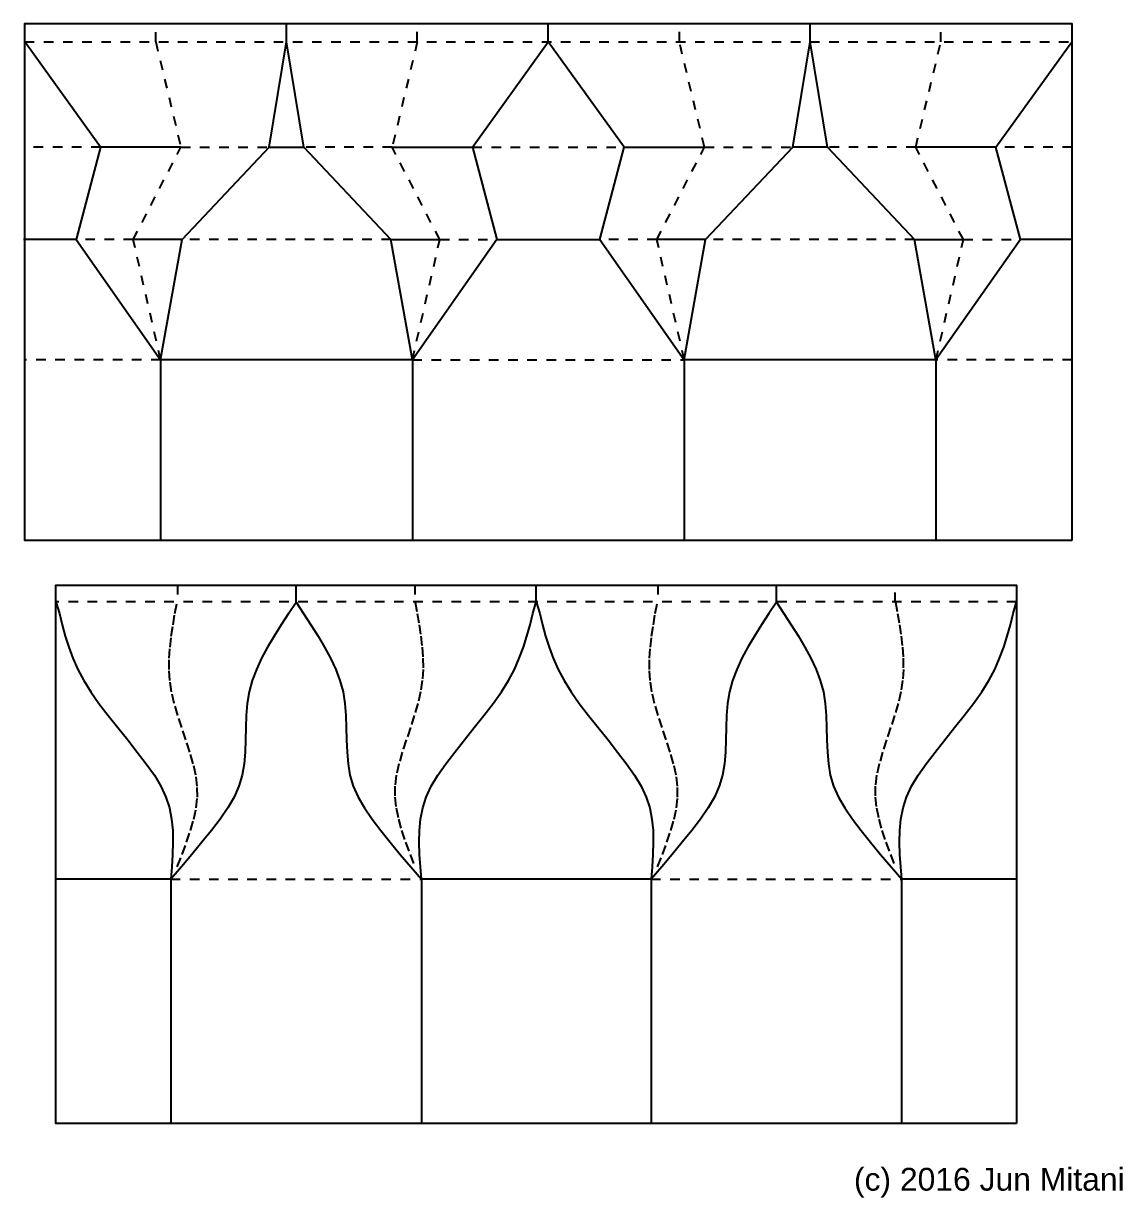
# Model space of a CAD drawing. Extents: x 11 to 192, y -288 to -9.
# Drawn here: x 30.1 to 192.1, y -287.6 to -114.6 of the extents above; entities that cross this region are included whole.
import ezdxf

# ---------------------------------------------------------------- set-up
doc = ezdxf.new("R2010")
doc.units = 0
for name, pattern in [('AI-LINETYPE-28', [2.822222, 1.411111, -1.411111]), ('AI-LINETYPE-29', [2.822222, 1.411111, -1.411111]), ('AI-LINETYPE-30', [2.822222, 1.411111, -1.411111]), ('AI-LINETYPE-31', [2.822222, 1.411111, -1.411111]), ('AI-LINETYPE-32', [2.822222, 1.411111, -1.411111]), ('AI-LINETYPE-33', [2.822222, 1.411111, -1.411111]), ('AI-LINETYPE-34', [2.822222, 1.411111, -1.411111]), ('AI-LINETYPE-35', [2.822222, 1.411111, -1.411111]), ('AI-LINETYPE-36', [2.822222, 1.411111, -1.411111]), ('AI-LINETYPE-37', [2.822222, 1.411111, -1.411111]), ('AI-LINETYPE-38', [2.822222, 1.411111, -1.411111]), ('AI-LINETYPE-39', [2.822222, 1.411111, -1.411111]), ('AI-LINETYPE-40', [2.822222, 1.411111, -1.411111]), ('AI-LINETYPE-41', [2.822222, 1.411111, -1.411111]), ('AI-LINETYPE-42', [2.822222, 1.411111, -1.411111]), ('AI-LINETYPE-43', [2.822222, 1.411111, -1.411111]), ('AI-LINETYPE-44', [2.822222, 1.411111, -1.411111]), ('AI-LINETYPE-45', [2.822222, 1.411111, -1.411111]), ('AI-LINETYPE-46', [2.822222, 1.411111, -1.411111]), ('AI-LINETYPE-47', [2.822222, 1.411111, -1.411111]), ('AI-LINETYPE-48', [2.822222, 1.411111, -1.411111]), ('AI-LINETYPE-49', [2.822222, 1.411111, -1.411111]), ('AI-LINETYPE-50', [2.822222, 1.411111, -1.411111]), ('AI-LINETYPE-51', [2.822222, 1.411111, -1.411111]), ('AI-LINETYPE-52', [2.822222, 1.411111, -1.411111]), ('AI-LINETYPE-53', [2.822222, 1.411111, -1.411111]), ('AI-LINETYPE-54', [2.822222, 1.411111, -1.411111]), ('AI-LINETYPE-55', [2.822222, 1.411111, -1.411111]), ('AI-LINETYPE-56', [2.822222, 1.411111, -1.411111]), ('AI-LINETYPE-57', [2.822222, 1.411111, -1.411111]), ('AI-LINETYPE-58', [2.822222, 1.411111, -1.411111]), ('AI-LINETYPE-59', [2.822222, 1.411111, -1.411111]), ('AI-LINETYPE-60', [2.822222, 1.411111, -1.411111]), ('AI-LINETYPE-61', [2.822222, 1.411111, -1.411111]), ('AI-LINETYPE-62', [2.822222, 1.411111, -1.411111]), ('AI-LINETYPE-63', [2.822222, 1.411111, -1.411111]), ('AI-LINETYPE-64', [2.822222, 1.411111, -1.411111]), ('AI-LINETYPE-65', [2.822222, 1.411111, -1.411111]), ('AI-LINETYPE-66', [2.822222, 1.411111, -1.411111]), ('AI-LINETYPE-67', [2.822222, 1.411111, -1.411111]), ('AI-LINETYPE-68', [2.822222, 1.411111, -1.411111]), ('AI-LINETYPE-69', [2.822222, 1.411111, -1.411111]), ('AI-LINETYPE-70', [2.822222, 1.411111, -1.411111]), ('AI-LINETYPE-71', [2.822222, 1.411111, -1.411111]), ('AI-LINETYPE-72', [2.822222, 1.411111, -1.411111]), ('AI-LINETYPE-73', [2.822222, 1.411111, -1.411111]), ('AI-LINETYPE-74', [2.822222, 1.411111, -1.411111])]:
    doc.linetypes.add(name, pattern=pattern)
for name, color, linetype in [('CUTLINE', 7, 'CONTINUOUS'), ('MOUNTAINLINE', 7, 'CONTINUOUS'), ('TEXT', 7, 'CONTINUOUS'), ('VALLEYLINE', 7, 'CONTINUOUS')]:
    doc.layers.add(name, color=color, linetype=linetype)

# ---------------------------------------------------------------- blocks, each defined once
blk = doc.blocks.new('BLOCK_23')
at = {"layer": 'MOUNTAINLINE', "color": 29}
blk.add_lwpolyline([(184.63, -146.48), (177.03, -146.48)], dxfattribs=at)
blk = doc.blocks.new('BLOCK_24')
at = {"layer": 'MOUNTAINLINE', "color": 29}
for points in [[(165.31, -117.26), (165.31, -117.26)], [(173.43, -132.88), (184.63, -117.33)]]:
    blk.add_lwpolyline(points, dxfattribs=at)
blk = doc.blocks.new('BLOCK_25')
at = {"layer": 'MOUNTAINLINE', "color": 29}
for points in [[(177.03, -146.48), (164.6, -164.18)], [(168.63, -146.48), (168.63, -146.48)], [(177.03, -146.48), (177.03, -146.48)]]:
    blk.add_lwpolyline(points, dxfattribs=at)
blk = doc.blocks.new('BLOCK_26')
at = {"layer": 'MOUNTAINLINE', "color": 29}
for points in [[(161.62, -132.87), (161.62, -132.87)], [(177.03, -146.48), (173.43, -132.88)], [(168.63, -146.47), (168.63, -146.47)]]:
    blk.add_lwpolyline(points, dxfattribs=at)
blk = doc.blocks.new('BLOCK_27')
at = {"layer": 'MOUNTAINLINE', "color": 29}
for points in [[(161.44, -146.48), (161.44, -146.48)], [(164.6, -164.18), (164.6, -164.18)]]:
    blk.add_lwpolyline(points, dxfattribs=at)
blk = doc.blocks.new('BLOCK_28')
at = {"layer": 'MOUNTAINLINE', "color": 29}
for points in [[(148.61, -132.96), (148.61, -132.96)], [(161.44, -146.48), (161.44, -146.48)], [(168.63, -146.48), (168.63, -146.48)]]:
    blk.add_lwpolyline(points, dxfattribs=at)
blk = doc.blocks.new('BLOCK_29')
at = {"layer": 'MOUNTAINLINE', "color": 29}
for points in [[(148.61, -132.88), (146.05, -117.33)], [(165.31, -117.33), (165.31, -117.33)], [(148.61, -132.89), (148.61, -132.89)], [(161.62, -132.88), (161.62, -132.88)], [(161.62, -132.89), (161.62, -132.89)]]:
    blk.add_lwpolyline(points, dxfattribs=at)
blk = doc.blocks.new('BLOCK_30')
at = {"layer": 'MOUNTAINLINE', "color": 29}
for points in [[(88.16, -117.26), (88.16, -117.26)], [(96.28, -132.88), (107.47, -117.33)]]:
    blk.add_lwpolyline(points, dxfattribs=at)
blk = doc.blocks.new('BLOCK_31')
at = {"layer": 'MOUNTAINLINE', "color": 29}
blk.add_lwpolyline([(99.88, -146.48), (87.44, -164.18)], dxfattribs=at)
blk = doc.blocks.new('BLOCK_32')
at = {"layer": 'MOUNTAINLINE', "color": 29}
for points in [[(84.47, -132.87), (84.47, -132.87)], [(96.28, -132.88), (99.88, -146.48), (115.07, -146.48)], [(91.48, -146.47), (91.48, -146.47)]]:
    blk.add_lwpolyline(points, dxfattribs=at)
blk = doc.blocks.new('BLOCK_33')
at = {"layer": 'MOUNTAINLINE', "color": 29}
for points in [[(118.67, -132.88), (107.47, -117.33)], [(126.79, -117.26), (126.79, -117.26)]]:
    blk.add_lwpolyline(points, dxfattribs=at)
blk = doc.blocks.new('BLOCK_34')
at = {"layer": 'MOUNTAINLINE', "color": 29}
blk.add_lwpolyline([(115.07, -146.48), (127.51, -164.18)], dxfattribs=at)
blk = doc.blocks.new('BLOCK_35')
at = {"layer": 'MOUNTAINLINE', "color": 29}
for points in [[(115.07, -146.48), (118.67, -132.88)], [(130.48, -132.87), (130.48, -132.87)], [(123.47, -146.47), (123.47, -146.47)]]:
    blk.add_lwpolyline(points, dxfattribs=at)
blk = doc.blocks.new('BLOCK_36')
at = {"layer": 'MOUNTAINLINE', "color": 29}
for points in [[(130.66, -146.48), (130.66, -146.48)], [(127.51, -164.18), (127.51, -164.18)]]:
    blk.add_lwpolyline(points, dxfattribs=at)
blk = doc.blocks.new('BLOCK_37')
at = {"layer": 'MOUNTAINLINE', "color": 29}
for points in [[(143.49, -132.96), (143.49, -132.96)], [(123.47, -146.48), (123.47, -146.48)], [(130.66, -146.48), (130.66, -146.48)]]:
    blk.add_lwpolyline(points, dxfattribs=at)
blk = doc.blocks.new('BLOCK_38')
at = {"layer": 'MOUNTAINLINE', "color": 29}
for points in [[(126.79, -117.33), (126.79, -117.33)], [(143.49, -132.88), (146.05, -117.33)], [(130.48, -132.88), (130.48, -132.88)], [(130.48, -132.89), (130.48, -132.89)], [(143.49, -132.89), (143.49, -132.89)]]:
    blk.add_lwpolyline(points, dxfattribs=at)
blk = doc.blocks.new('BLOCK_39')
at = {"layer": 'MOUNTAINLINE', "color": 29}
for points in [[(84.29, -146.48), (84.29, -146.48)], [(87.44, -164.18), (87.44, -164.18)]]:
    blk.add_lwpolyline(points, dxfattribs=at)
blk = doc.blocks.new('BLOCK_40')
at = {"layer": 'MOUNTAINLINE', "color": 29}
for points in [[(71.45, -132.96), (71.45, -132.96)], [(84.29, -146.48), (84.29, -146.48)], [(91.48, -146.48), (91.48, -146.48)]]:
    blk.add_lwpolyline(points, dxfattribs=at)
blk = doc.blocks.new('BLOCK_41')
at = {"layer": 'MOUNTAINLINE', "color": 29}
for points in [[(71.45, -132.88), (68.89, -117.33)], [(88.16, -117.33), (88.16, -117.33)], [(71.45, -132.89), (71.45, -132.89)], [(84.47, -132.88), (84.47, -132.88)], [(84.47, -132.89), (84.47, -132.89)]]:
    blk.add_lwpolyline(points, dxfattribs=at)
blk = doc.blocks.new('BLOCK_42')
at = {"layer": 'MOUNTAINLINE', "color": 29}
for points in [[(53.5, -146.48), (53.5, -146.48)], [(50.35, -164.18), (50.35, -164.18)]]:
    blk.add_lwpolyline(points, dxfattribs=at)
blk = doc.blocks.new('BLOCK_43')
at = {"layer": 'MOUNTAINLINE', "color": 29}
for points in [[(66.34, -132.96), (66.34, -132.96)], [(46.31, -146.48), (46.31, -146.48)], [(53.5, -146.48), (53.5, -146.48)]]:
    blk.add_lwpolyline(points, dxfattribs=at)
blk = doc.blocks.new('BLOCK_44')
at = {"layer": 'MOUNTAINLINE', "color": 29}
for points in [[(49.63, -117.33), (49.63, -117.33)], [(66.34, -132.88), (68.89, -117.33)], [(53.32, -132.88), (53.32, -132.88)], [(53.32, -132.89), (53.32, -132.89)], [(66.34, -132.89), (66.34, -132.89)]]:
    blk.add_lwpolyline(points, dxfattribs=at)
blk = doc.blocks.new('BLOCK_45')
at = {"layer": 'MOUNTAINLINE', "color": 29}
for points in [[(41.51, -132.88), (30.32, -117.33)], [(49.63, -117.26), (49.63, -117.26)]]:
    blk.add_lwpolyline(points, dxfattribs=at)
blk = doc.blocks.new('BLOCK_46')
at = {"layer": 'MOUNTAINLINE', "color": 29}
blk.add_lwpolyline([(37.91, -146.48), (50.35, -164.18)], dxfattribs=at)
blk = doc.blocks.new('BLOCK_47')
at = {"layer": 'MOUNTAINLINE', "color": 29}
for points in [[(41.51, -132.88), (37.91, -146.48), (30.14, -146.48)], [(53.32, -132.87), (53.32, -132.87)], [(46.31, -146.47), (46.31, -146.47)]]:
    blk.add_lwpolyline(points, dxfattribs=at)
blk = doc.blocks.new('BLOCK_48')
at = {"layer": 'MOUNTAINLINE', "color": 7}
blk.add_lwpolyline([(142.19, -201.55), (143.28, -203.22)], dxfattribs=at)
blk = doc.blocks.new('BLOCK_49')
at = {"layer": 'MOUNTAINLINE', "color": 7}
blk.add_lwpolyline([(143.28, -203.22), (144.32, -204.89)], dxfattribs=at)
blk = doc.blocks.new('BLOCK_50')
at = {"layer": 'MOUNTAINLINE', "color": 7}
blk.add_lwpolyline([(144.32, -204.89), (145.29, -206.53)], dxfattribs=at)
blk = doc.blocks.new('BLOCK_51')
at = {"layer": 'MOUNTAINLINE', "color": 7}
blk.add_lwpolyline([(145.29, -206.53), (146.17, -208.17)], dxfattribs=at)
blk = doc.blocks.new('BLOCK_52')
at = {"layer": 'MOUNTAINLINE', "color": 7}
blk.add_lwpolyline([(146.17, -208.17), (146.93, -209.8)], dxfattribs=at)
blk = doc.blocks.new('BLOCK_53')
at = {"layer": 'MOUNTAINLINE', "color": 7}
blk.add_lwpolyline([(146.93, -209.8), (147.55, -211.44)], dxfattribs=at)
blk = doc.blocks.new('BLOCK_54')
at = {"layer": 'MOUNTAINLINE', "color": 7}
blk.add_lwpolyline([(147.55, -211.44), (148.01, -213.1)], dxfattribs=at)
blk = doc.blocks.new('BLOCK_55')
at = {"layer": 'MOUNTAINLINE', "color": 7}
blk.add_lwpolyline([(148.01, -213.1), (148.28, -214.81)], dxfattribs=at)
blk = doc.blocks.new('BLOCK_56')
at = {"layer": 'MOUNTAINLINE', "color": 7}
blk.add_lwpolyline([(148.28, -214.81), (148.42, -216.58)], dxfattribs=at)
blk = doc.blocks.new('BLOCK_57')
at = {"layer": 'MOUNTAINLINE', "color": 7}
blk.add_lwpolyline([(148.42, -216.58), (148.48, -218.38)], dxfattribs=at)
blk = doc.blocks.new('BLOCK_58')
at = {"layer": 'MOUNTAINLINE', "color": 7}
blk.add_lwpolyline([(148.48, -218.38), (148.52, -220.19)], dxfattribs=at)
blk = doc.blocks.new('BLOCK_59')
at = {"layer": 'MOUNTAINLINE', "color": 7}
blk.add_lwpolyline([(157.98, -238.89), (159.56, -240.73)], dxfattribs=at)
blk = doc.blocks.new('BLOCK_60')
at = {"layer": 'MOUNTAINLINE', "color": 7}
blk.add_lwpolyline([(148.52, -220.19), (148.59, -221.98)], dxfattribs=at)
blk = doc.blocks.new('BLOCK_61')
at = {"layer": 'MOUNTAINLINE', "color": 7}
blk.add_lwpolyline([(148.59, -221.98), (148.74, -223.72)], dxfattribs=at)
blk = doc.blocks.new('BLOCK_62')
at = {"layer": 'MOUNTAINLINE', "color": 7}
blk.add_lwpolyline([(148.74, -223.72), (149.02, -225.4)], dxfattribs=at)
blk = doc.blocks.new('BLOCK_63')
at = {"layer": 'MOUNTAINLINE', "color": 7}
blk.add_lwpolyline([(149.02, -225.4), (149.5, -227.03)], dxfattribs=at)
blk = doc.blocks.new('BLOCK_64')
at = {"layer": 'MOUNTAINLINE', "color": 7}
blk.add_lwpolyline([(149.5, -227.03), (150.22, -228.62)], dxfattribs=at)
blk = doc.blocks.new('BLOCK_65')
at = {"layer": 'MOUNTAINLINE', "color": 7}
blk.add_lwpolyline([(150.22, -228.62), (151.16, -230.22)], dxfattribs=at)
blk = doc.blocks.new('BLOCK_66')
at = {"layer": 'MOUNTAINLINE', "color": 7}
blk.add_lwpolyline([(151.16, -230.22), (152.28, -231.85)], dxfattribs=at)
blk = doc.blocks.new('BLOCK_67')
at = {"layer": 'MOUNTAINLINE', "color": 7}
blk.add_lwpolyline([(152.28, -231.85), (153.55, -233.54)], dxfattribs=at)
blk = doc.blocks.new('BLOCK_68')
at = {"layer": 'MOUNTAINLINE', "color": 7}
blk.add_lwpolyline([(153.55, -233.54), (154.95, -235.28)], dxfattribs=at)
blk = doc.blocks.new('BLOCK_69')
at = {"layer": 'MOUNTAINLINE', "color": 7}
blk.add_lwpolyline([(154.95, -235.28), (156.44, -237.07)], dxfattribs=at)
blk = doc.blocks.new('BLOCK_70')
at = {"layer": 'MOUNTAINLINE', "color": 7}
blk.add_lwpolyline([(156.44, -237.07), (157.98, -238.89)], dxfattribs=at)
blk = doc.blocks.new('BLOCK_71')
at = {"layer": 'MOUNTAINLINE', "color": 7}
blk.add_lwpolyline([(139.97, -201.55), (138.89, -203.22)], dxfattribs=at)
blk = doc.blocks.new('BLOCK_72')
at = {"layer": 'MOUNTAINLINE', "color": 7}
blk.add_lwpolyline([(138.89, -203.22), (137.85, -204.89)], dxfattribs=at)
blk = doc.blocks.new('BLOCK_73')
at = {"layer": 'MOUNTAINLINE', "color": 7}
blk.add_lwpolyline([(137.85, -204.89), (136.88, -206.53)], dxfattribs=at)
blk = doc.blocks.new('BLOCK_74')
at = {"layer": 'MOUNTAINLINE', "color": 7}
blk.add_lwpolyline([(136.88, -206.53), (136, -208.17)], dxfattribs=at)
blk = doc.blocks.new('BLOCK_75')
at = {"layer": 'MOUNTAINLINE', "color": 7}
blk.add_lwpolyline([(136, -208.17), (135.24, -209.8)], dxfattribs=at)
blk = doc.blocks.new('BLOCK_76')
at = {"layer": 'MOUNTAINLINE', "color": 7}
blk.add_lwpolyline([(135.24, -209.8), (134.62, -211.44)], dxfattribs=at)
blk = doc.blocks.new('BLOCK_77')
at = {"layer": 'MOUNTAINLINE', "color": 7}
blk.add_lwpolyline([(134.62, -211.44), (134.16, -213.1)], dxfattribs=at)
blk = doc.blocks.new('BLOCK_78')
at = {"layer": 'MOUNTAINLINE', "color": 7}
blk.add_lwpolyline([(134.16, -213.1), (133.89, -214.81)], dxfattribs=at)
blk = doc.blocks.new('BLOCK_79')
at = {"layer": 'MOUNTAINLINE', "color": 7}
blk.add_lwpolyline([(133.89, -214.81), (133.75, -216.58)], dxfattribs=at)
blk = doc.blocks.new('BLOCK_80')
at = {"layer": 'MOUNTAINLINE', "color": 7}
blk.add_lwpolyline([(133.75, -216.58), (133.69, -218.38)], dxfattribs=at)
blk = doc.blocks.new('BLOCK_81')
at = {"layer": 'MOUNTAINLINE', "color": 7}
blk.add_lwpolyline([(133.69, -218.38), (133.65, -220.19)], dxfattribs=at)
blk = doc.blocks.new('BLOCK_82')
at = {"layer": 'MOUNTAINLINE', "color": 7}
blk.add_lwpolyline([(124.18, -238.89), (122.61, -240.73)], dxfattribs=at)
blk = doc.blocks.new('BLOCK_83')
at = {"layer": 'MOUNTAINLINE', "color": 7}
blk.add_lwpolyline([(133.65, -220.19), (133.58, -221.98)], dxfattribs=at)
blk = doc.blocks.new('BLOCK_84')
at = {"layer": 'MOUNTAINLINE', "color": 7}
blk.add_lwpolyline([(133.58, -221.98), (133.43, -223.72)], dxfattribs=at)
blk = doc.blocks.new('BLOCK_85')
at = {"layer": 'MOUNTAINLINE', "color": 7}
blk.add_lwpolyline([(133.43, -223.72), (133.14, -225.4)], dxfattribs=at)
blk = doc.blocks.new('BLOCK_86')
at = {"layer": 'MOUNTAINLINE', "color": 7}
blk.add_lwpolyline([(133.14, -225.4), (132.67, -227.03)], dxfattribs=at)
blk = doc.blocks.new('BLOCK_87')
at = {"layer": 'MOUNTAINLINE', "color": 7}
blk.add_lwpolyline([(132.67, -227.03), (131.94, -228.62)], dxfattribs=at)
blk = doc.blocks.new('BLOCK_88')
at = {"layer": 'MOUNTAINLINE', "color": 7}
blk.add_lwpolyline([(131.94, -228.62), (131.01, -230.22)], dxfattribs=at)
blk = doc.blocks.new('BLOCK_89')
at = {"layer": 'MOUNTAINLINE', "color": 7}
blk.add_lwpolyline([(131.01, -230.22), (129.89, -231.85)], dxfattribs=at)
blk = doc.blocks.new('BLOCK_90')
at = {"layer": 'MOUNTAINLINE', "color": 7}
blk.add_lwpolyline([(129.89, -231.85), (128.61, -233.54)], dxfattribs=at)
blk = doc.blocks.new('BLOCK_91')
at = {"layer": 'MOUNTAINLINE', "color": 7}
blk.add_lwpolyline([(128.61, -233.54), (127.22, -235.28)], dxfattribs=at)
blk = doc.blocks.new('BLOCK_92')
at = {"layer": 'MOUNTAINLINE', "color": 7}
blk.add_lwpolyline([(127.22, -235.28), (125.73, -237.07)], dxfattribs=at)
blk = doc.blocks.new('BLOCK_93')
at = {"layer": 'MOUNTAINLINE', "color": 7}
blk.add_lwpolyline([(125.73, -237.07), (124.18, -238.89)], dxfattribs=at)
blk = doc.blocks.new('BLOCK_94')
at = {"layer": 'MOUNTAINLINE', "color": 7}
blk.add_lwpolyline([(71.41, -201.55), (72.5, -203.22)], dxfattribs=at)
blk = doc.blocks.new('BLOCK_95')
at = {"layer": 'MOUNTAINLINE', "color": 7}
blk.add_lwpolyline([(72.5, -203.22), (73.54, -204.89)], dxfattribs=at)
blk = doc.blocks.new('BLOCK_96')
at = {"layer": 'MOUNTAINLINE', "color": 7}
blk.add_lwpolyline([(73.54, -204.89), (74.51, -206.53)], dxfattribs=at)
blk = doc.blocks.new('BLOCK_97')
at = {"layer": 'MOUNTAINLINE', "color": 7}
blk.add_lwpolyline([(74.51, -206.53), (75.39, -208.17)], dxfattribs=at)
blk = doc.blocks.new('BLOCK_98')
at = {"layer": 'MOUNTAINLINE', "color": 7}
blk.add_lwpolyline([(75.39, -208.17), (76.15, -209.8)], dxfattribs=at)
blk = doc.blocks.new('BLOCK_99')
at = {"layer": 'MOUNTAINLINE', "color": 7}
blk.add_lwpolyline([(76.15, -209.8), (76.77, -211.44)], dxfattribs=at)
blk = doc.blocks.new('BLOCK_100')
at = {"layer": 'MOUNTAINLINE', "color": 7}
blk.add_lwpolyline([(76.77, -211.44), (77.23, -213.1)], dxfattribs=at)
blk = doc.blocks.new('BLOCK_101')
at = {"layer": 'MOUNTAINLINE', "color": 7}
blk.add_lwpolyline([(77.23, -213.1), (77.5, -214.81)], dxfattribs=at)
blk = doc.blocks.new('BLOCK_102')
at = {"layer": 'MOUNTAINLINE', "color": 7}
blk.add_lwpolyline([(77.5, -214.81), (77.64, -216.58)], dxfattribs=at)
blk = doc.blocks.new('BLOCK_103')
at = {"layer": 'MOUNTAINLINE', "color": 7}
blk.add_lwpolyline([(77.64, -216.58), (77.7, -218.38)], dxfattribs=at)
blk = doc.blocks.new('BLOCK_104')
at = {"layer": 'MOUNTAINLINE', "color": 7}
blk.add_lwpolyline([(77.7, -218.38), (77.74, -220.19)], dxfattribs=at)
blk = doc.blocks.new('BLOCK_105')
at = {"layer": 'MOUNTAINLINE', "color": 7}
blk.add_lwpolyline([(77.74, -220.19), (77.81, -221.98)], dxfattribs=at)
blk = doc.blocks.new('BLOCK_106')
at = {"layer": 'MOUNTAINLINE', "color": 7}
blk.add_lwpolyline([(77.81, -221.98), (77.96, -223.72)], dxfattribs=at)
blk = doc.blocks.new('BLOCK_107')
at = {"layer": 'MOUNTAINLINE', "color": 7}
blk.add_lwpolyline([(77.96, -223.72), (78.25, -225.4)], dxfattribs=at)
blk = doc.blocks.new('BLOCK_108')
at = {"layer": 'MOUNTAINLINE', "color": 7}
blk.add_lwpolyline([(78.25, -225.4), (78.72, -227.03)], dxfattribs=at)
blk = doc.blocks.new('BLOCK_109')
at = {"layer": 'MOUNTAINLINE', "color": 7}
blk.add_lwpolyline([(78.72, -227.03), (79.45, -228.62)], dxfattribs=at)
blk = doc.blocks.new('BLOCK_110')
at = {"layer": 'MOUNTAINLINE', "color": 7}
blk.add_lwpolyline([(79.45, -228.62), (80.38, -230.22)], dxfattribs=at)
blk = doc.blocks.new('BLOCK_111')
at = {"layer": 'MOUNTAINLINE', "color": 7}
blk.add_lwpolyline([(80.38, -230.22), (81.5, -231.85)], dxfattribs=at)
blk = doc.blocks.new('BLOCK_112')
at = {"layer": 'MOUNTAINLINE', "color": 7}
blk.add_lwpolyline([(81.5, -231.85), (82.78, -233.54)], dxfattribs=at)
blk = doc.blocks.new('BLOCK_113')
at = {"layer": 'MOUNTAINLINE', "color": 7}
blk.add_lwpolyline([(82.78, -233.54), (84.17, -235.28)], dxfattribs=at)
blk = doc.blocks.new('BLOCK_114')
at = {"layer": 'MOUNTAINLINE', "color": 7}
blk.add_lwpolyline([(69.2, -201.55), (68.11, -203.22)], dxfattribs=at)
blk = doc.blocks.new('BLOCK_115')
at = {"layer": 'MOUNTAINLINE', "color": 7}
blk.add_lwpolyline([(68.11, -203.22), (67.07, -204.89)], dxfattribs=at)
blk = doc.blocks.new('BLOCK_116')
at = {"layer": 'MOUNTAINLINE', "color": 7}
blk.add_lwpolyline([(67.07, -204.89), (66.1, -206.53)], dxfattribs=at)
blk = doc.blocks.new('BLOCK_117')
at = {"layer": 'MOUNTAINLINE', "color": 7}
blk.add_lwpolyline([(66.1, -206.53), (65.22, -208.17)], dxfattribs=at)
blk = doc.blocks.new('BLOCK_118')
at = {"layer": 'MOUNTAINLINE', "color": 7}
blk.add_lwpolyline([(65.22, -208.17), (64.46, -209.8)], dxfattribs=at)
blk = doc.blocks.new('BLOCK_119')
at = {"layer": 'MOUNTAINLINE', "color": 7}
blk.add_lwpolyline([(64.46, -209.8), (63.84, -211.44)], dxfattribs=at)
blk = doc.blocks.new('BLOCK_120')
at = {"layer": 'MOUNTAINLINE', "color": 7}
blk.add_lwpolyline([(63.84, -211.44), (63.38, -213.1)], dxfattribs=at)
blk = doc.blocks.new('BLOCK_121')
at = {"layer": 'MOUNTAINLINE', "color": 7}
blk.add_lwpolyline([(63.38, -213.1), (63.11, -214.81)], dxfattribs=at)
blk = doc.blocks.new('BLOCK_122')
at = {"layer": 'MOUNTAINLINE', "color": 7}
blk.add_lwpolyline([(63.11, -214.81), (62.97, -216.58)], dxfattribs=at)
blk = doc.blocks.new('BLOCK_123')
at = {"layer": 'MOUNTAINLINE', "color": 7}
blk.add_lwpolyline([(62.97, -216.58), (62.91, -218.38)], dxfattribs=at)
blk = doc.blocks.new('BLOCK_124')
at = {"layer": 'MOUNTAINLINE', "color": 7}
blk.add_lwpolyline([(62.91, -218.38), (62.87, -220.19)], dxfattribs=at)
blk = doc.blocks.new('BLOCK_125')
at = {"layer": 'MOUNTAINLINE', "color": 7}
blk.add_lwpolyline([(53.4, -238.89), (51.83, -240.73)], dxfattribs=at)
blk = doc.blocks.new('BLOCK_126')
at = {"layer": 'MOUNTAINLINE', "color": 7}
blk.add_lwpolyline([(62.87, -220.19), (62.8, -221.98)], dxfattribs=at)
blk = doc.blocks.new('BLOCK_127')
at = {"layer": 'MOUNTAINLINE', "color": 7}
blk.add_lwpolyline([(62.8, -221.98), (62.65, -223.72)], dxfattribs=at)
blk = doc.blocks.new('BLOCK_128')
at = {"layer": 'MOUNTAINLINE', "color": 7}
blk.add_lwpolyline([(62.65, -223.72), (62.36, -225.4)], dxfattribs=at)
blk = doc.blocks.new('BLOCK_129')
at = {"layer": 'MOUNTAINLINE', "color": 7}
blk.add_lwpolyline([(62.36, -225.4), (61.89, -227.03)], dxfattribs=at)
blk = doc.blocks.new('BLOCK_130')
at = {"layer": 'MOUNTAINLINE', "color": 7}
blk.add_lwpolyline([(61.89, -227.03), (61.16, -228.62)], dxfattribs=at)
blk = doc.blocks.new('BLOCK_131')
at = {"layer": 'MOUNTAINLINE', "color": 7}
blk.add_lwpolyline([(61.16, -228.62), (60.23, -230.22)], dxfattribs=at)
blk = doc.blocks.new('BLOCK_132')
at = {"layer": 'MOUNTAINLINE', "color": 7}
blk.add_lwpolyline([(60.23, -230.22), (59.11, -231.85)], dxfattribs=at)
blk = doc.blocks.new('BLOCK_133')
at = {"layer": 'MOUNTAINLINE', "color": 7}
blk.add_lwpolyline([(59.11, -231.85), (57.83, -233.54)], dxfattribs=at)
blk = doc.blocks.new('BLOCK_134')
at = {"layer": 'MOUNTAINLINE', "color": 7}
blk.add_lwpolyline([(57.83, -233.54), (56.44, -235.28)], dxfattribs=at)
blk = doc.blocks.new('BLOCK_135')
at = {"layer": 'MOUNTAINLINE', "color": 7}
blk.add_lwpolyline([(56.44, -235.28), (54.95, -237.07)], dxfattribs=at)
blk = doc.blocks.new('BLOCK_136')
at = {"layer": 'MOUNTAINLINE', "color": 7}
blk.add_lwpolyline([(54.95, -237.07), (53.4, -238.89)], dxfattribs=at)
blk = doc.blocks.new('BLOCK_137')
at = {"layer": 'MOUNTAINLINE', "color": 7}
blk.add_lwpolyline([(141.08, -199.9), (142.19, -201.55)], dxfattribs=at)
blk = doc.blocks.new('BLOCK_138')
at = {"layer": 'MOUNTAINLINE', "color": 7}
blk.add_lwpolyline([(141.08, -199.9), (139.97, -201.55)], dxfattribs=at)
blk = doc.blocks.new('BLOCK_139')
at = {"layer": 'MOUNTAINLINE', "color": 7}
blk.add_lwpolyline([(70.3, -199.9), (71.41, -201.55)], dxfattribs=at)
blk = doc.blocks.new('BLOCK_140')
at = {"layer": 'MOUNTAINLINE', "color": 7}
blk.add_lwpolyline([(69.2, -201.55), (70.3, -199.9), (70.3, -197.38)], dxfattribs=at)

msp = doc.modelspace()

# ---------------------------------------------------------------- linework, layer by layer
at = {"layer": 'CUTLINE', "color": 29}
msp.add_lwpolyline([(184.63, -190.82), (30.32, -190.82), (30.32, -114.64), (184.63, -114.64), (184.63, -190.82)], dxfattribs=at)
at = {"layer": 'CUTLINE', "color": 7}
msp.add_lwpolyline([(176.48, -276.71), (34.92, -276.71), (34.92, -197.38), (176.48, -197.38), (176.48, -276.71)], dxfattribs=at)
at = {"layer": 'MOUNTAINLINE', "color": 29}
for points in [[(68.89, -117.33), (68.89, -114.64)], [(107.47, -117.33), (107.47, -114.64)], [(146.05, -117.33), (146.05, -114.64)], [(30.32, -117.33), (30.32, -117.33)], [(49.63, -117.33), (49.63, -117.33)], [(88.16, -117.33), (88.16, -117.33)], [(107.47, -117.33), (107.47, -117.33)], [(107.47, -117.33), (107.47, -117.33)], [(126.79, -117.33), (126.79, -117.33)], [(30.32, -132.88), (30.32, -132.88)], [(53.32, -132.88), (41.51, -132.88)], [(53.32, -132.88), (53.32, -132.88)], [(66.34, -132.88), (53.5, -146.48)], [(71.45, -132.89), (66.34, -132.89)], [(71.45, -132.88), (84.29, -146.48)], [(84.47, -132.88), (96.28, -132.88)], [(118.67, -132.88), (130.48, -132.88)], [(143.49, -132.88), (130.66, -146.48)], [(148.61, -132.88), (143.49, -132.88)], [(148.61, -132.88), (161.44, -146.48)], [(173.43, -132.88), (161.62, -132.88)], [(184.63, -132.88), (184.63, -132.88)], [(46.31, -146.47), (46.31, -146.47)], [(50.35, -164.18), (53.5, -146.48), (46.31, -146.48)], [(87.44, -164.18), (84.29, -146.48), (91.48, -146.48)], [(127.51, -164.18), (130.66, -146.48), (123.47, -146.48)], [(164.6, -164.18), (161.44, -146.48), (168.63, -146.48)], [(87.44, -164.18), (50.35, -164.18)], [(50.35, -164.18), (50.35, -190.81)], [(87.44, -164.18), (87.44, -190.81)], [(164.6, -164.18), (127.51, -164.18)], [(127.51, -164.18), (127.51, -190.81)], [(164.6, -164.18), (164.6, -190.81)]]:
    msp.add_lwpolyline(points, dxfattribs=at)
at = {"layer": 'MOUNTAINLINE', "color": 7}
for points in [[(105.69, -199.87), (105.69, -197.38)], [(141.08, -199.87), (141.08, -197.38)], [(34.92, -199.87), (35.42, -201.55), (35.82, -203.22), (36.28, -204.89), (36.8, -206.53), (37.41, -208.17), (38.14, -209.8), (39.01, -211.44), (40.05, -213.1), (41.26, -214.81), (42.62, -216.58), (44.04, -218.38), (45.49, -220.19), (46.91, -221.98), (48.23, -223.72), (49.42, -225.4), (50.4, -227.03), (51.13, -228.62), (51.64, -230.22), (51.96, -231.85), (52.12, -233.54), (52.16, -235.28), (52.1, -237.07), (51.98, -238.89), (51.83, -240.73)], [(88.78, -240.73), (88.63, -238.89), (88.51, -237.07), (88.45, -235.28), (88.48, -233.54), (88.65, -231.85), (88.97, -230.22), (89.48, -228.62), (90.21, -227.03), (91.19, -225.4), (92.38, -223.72), (93.7, -221.98), (95.12, -220.19), (96.57, -218.38), (97.99, -216.58), (99.35, -214.81), (100.56, -213.1), (101.6, -211.44), (102.47, -209.8), (103.2, -208.17), (103.81, -206.53), (104.33, -204.89), (104.78, -203.22), (105.19, -201.55), (105.69, -199.87)], [(105.69, -199.87), (106.2, -201.55), (106.6, -203.22), (107.05, -204.89), (107.58, -206.53), (108.19, -208.17), (108.92, -209.8), (109.79, -211.44), (110.82, -213.1), (112.04, -214.81), (113.39, -216.58), (114.82, -218.38), (116.27, -220.19), (117.68, -221.98), (119.01, -223.72), (120.19, -225.4), (121.18, -227.03), (121.91, -228.62), (122.42, -230.22), (122.74, -231.85), (122.9, -233.54), (122.94, -235.28), (122.88, -237.07), (122.76, -238.89), (122.61, -240.73)], [(159.56, -240.73), (159.41, -238.89), (159.29, -237.07), (159.23, -235.28), (159.26, -233.54), (159.43, -231.85), (159.75, -230.22), (160.26, -228.62), (160.99, -227.03), (161.97, -225.4), (163.16, -223.72), (164.48, -221.98), (165.9, -220.19), (167.35, -218.38), (168.77, -216.58), (170.12, -214.81), (171.34, -213.1), (172.38, -211.44), (173.25, -209.8), (173.98, -208.17), (174.59, -206.53), (175.11, -204.89), (175.56, -203.22), (175.97, -201.55), (176.47, -199.87)], [(84.17, -235.28), (85.66, -237.07)], [(85.66, -237.07), (87.21, -238.89)], [(87.21, -238.89), (88.78, -240.73)], [(51.83, -240.73), (48.57, -240.73), (34.92, -240.73)], [(51.83, -240.73), (51.83, -276.71)], [(122.61, -240.73), (116.08, -240.73), (88.78, -240.73)], [(88.78, -240.73), (88.78, -276.71)], [(122.61, -240.73), (122.61, -276.71)], [(159.56, -276.71), (159.56, -240.73)], [(176.47, -240.73), (173.21, -240.73), (159.56, -240.73)]]:
    msp.add_lwpolyline(points, dxfattribs=at)
at = {"layer": 'VALLEYLINE', "color": 29, "linetype": 'AI-LINETYPE-48'}
msp.add_lwpolyline([(49.63, -117.33), (49.63, -114.64)], dxfattribs=at)
at = {"layer": 'VALLEYLINE', "color": 29, "linetype": 'AI-LINETYPE-37'}
msp.add_lwpolyline([(88.16, -117.26), (88.16, -114.64)], dxfattribs=at)
at = {"layer": 'VALLEYLINE', "color": 29, "linetype": 'AI-LINETYPE-38'}
msp.add_lwpolyline([(126.79, -117.26), (126.79, -114.64)], dxfattribs=at)
at = {"layer": 'VALLEYLINE', "color": 29, "linetype": 'AI-LINETYPE-49'}
msp.add_lwpolyline([(165.31, -117.33), (165.31, -114.64)], dxfattribs=at)
at = {"layer": 'VALLEYLINE', "color": 29, "linetype": 'AI-LINETYPE-60'}
msp.add_lwpolyline([(30.32, -117.33), (184.63, -117.33)], dxfattribs=at)
at = {"layer": 'VALLEYLINE', "color": 29, "linetype": 'AI-LINETYPE-45'}
msp.add_lwpolyline([(49.63, -117.33), (53.32, -132.88)], dxfattribs=at)
at = {"layer": 'VALLEYLINE', "color": 29, "linetype": 'AI-LINETYPE-36'}
msp.add_lwpolyline([(88.16, -117.33), (84.47, -132.88)], dxfattribs=at)
at = {"layer": 'VALLEYLINE', "color": 29, "linetype": 'AI-LINETYPE-39'}
msp.add_lwpolyline([(130.48, -132.88), (126.79, -117.33)], dxfattribs=at)
at = {"layer": 'VALLEYLINE', "color": 29, "linetype": 'AI-LINETYPE-44'}
msp.add_lwpolyline([(161.62, -132.88), (165.31, -117.33)], dxfattribs=at)
at = {"layer": 'VALLEYLINE', "color": 29, "linetype": 'AI-LINETYPE-30'}
msp.add_lwpolyline([(41.51, -132.88), (30.32, -132.88)], dxfattribs=at)
at = {"layer": 'VALLEYLINE', "color": 29, "linetype": 'AI-LINETYPE-46'}
msp.add_lwpolyline([(46.31, -146.47), (53.32, -132.88)], dxfattribs=at)
at = {"layer": 'VALLEYLINE', "color": 29, "linetype": 'AI-LINETYPE-52'}
msp.add_lwpolyline([(53.32, -132.88), (66.34, -132.88)], dxfattribs=at)
at = {"layer": 'VALLEYLINE', "color": 29, "linetype": 'AI-LINETYPE-51'}
msp.add_lwpolyline([(84.47, -132.88), (71.45, -132.88)], dxfattribs=at)
at = {"layer": 'VALLEYLINE', "color": 29, "linetype": 'AI-LINETYPE-35'}
msp.add_lwpolyline([(91.48, -146.47), (84.47, -132.88)], dxfattribs=at)
at = {"layer": 'VALLEYLINE', "color": 29, "linetype": 'AI-LINETYPE-29'}
msp.add_lwpolyline([(96.28, -132.88), (118.67, -132.88)], dxfattribs=at)
at = {"layer": 'VALLEYLINE', "color": 29, "linetype": 'AI-LINETYPE-40'}
msp.add_lwpolyline([(123.47, -146.47), (130.48, -132.88)], dxfattribs=at)
at = {"layer": 'VALLEYLINE', "color": 29, "linetype": 'AI-LINETYPE-53'}
msp.add_lwpolyline([(130.48, -132.88), (143.49, -132.88)], dxfattribs=at)
at = {"layer": 'VALLEYLINE', "color": 29, "linetype": 'AI-LINETYPE-54'}
msp.add_lwpolyline([(161.62, -132.88), (148.61, -132.88)], dxfattribs=at)
at = {"layer": 'VALLEYLINE', "color": 29, "linetype": 'AI-LINETYPE-43'}
msp.add_lwpolyline([(168.63, -146.47), (161.62, -132.88)], dxfattribs=at)
at = {"layer": 'VALLEYLINE', "color": 29, "linetype": 'AI-LINETYPE-31'}
msp.add_lwpolyline([(184.63, -132.88), (173.43, -132.88)], dxfattribs=at)
at = {"layer": 'VALLEYLINE', "color": 29, "linetype": 'AI-LINETYPE-58'}
msp.add_lwpolyline([(46.31, -146.48), (37.91, -146.48)], dxfattribs=at)
at = {"layer": 'VALLEYLINE', "color": 29, "linetype": 'AI-LINETYPE-47'}
msp.add_lwpolyline([(50.35, -164.18), (46.31, -146.48)], dxfattribs=at)
at = {"layer": 'VALLEYLINE', "color": 29, "linetype": 'AI-LINETYPE-32'}
msp.add_lwpolyline([(84.29, -146.48), (53.5, -146.48)], dxfattribs=at)
at = {"layer": 'VALLEYLINE', "color": 29, "linetype": 'AI-LINETYPE-34'}
msp.add_lwpolyline([(87.44, -164.18), (91.48, -146.48)], dxfattribs=at)
at = {"layer": 'VALLEYLINE', "color": 29, "linetype": 'AI-LINETYPE-57'}
msp.add_lwpolyline([(91.48, -146.48), (99.88, -146.48)], dxfattribs=at)
at = {"layer": 'VALLEYLINE', "color": 29, "linetype": 'AI-LINETYPE-56'}
msp.add_lwpolyline([(123.47, -146.48), (115.07, -146.48)], dxfattribs=at)
at = {"layer": 'VALLEYLINE', "color": 29, "linetype": 'AI-LINETYPE-41'}
msp.add_lwpolyline([(127.51, -164.18), (123.47, -146.48)], dxfattribs=at)
at = {"layer": 'VALLEYLINE', "color": 29, "linetype": 'AI-LINETYPE-33'}
msp.add_lwpolyline([(161.44, -146.48), (130.66, -146.48)], dxfattribs=at)
at = {"layer": 'VALLEYLINE', "color": 29, "linetype": 'AI-LINETYPE-42'}
msp.add_lwpolyline([(164.6, -164.18), (168.63, -146.48)], dxfattribs=at)
at = {"layer": 'VALLEYLINE', "color": 29, "linetype": 'AI-LINETYPE-55'}
msp.add_lwpolyline([(168.63, -146.48), (177.03, -146.48)], dxfattribs=at)
at = {"layer": 'VALLEYLINE', "color": 29, "linetype": 'AI-LINETYPE-50'}
msp.add_lwpolyline([(50.35, -164.18), (30.32, -164.18)], dxfattribs=at)
at = {"layer": 'VALLEYLINE', "color": 29, "linetype": 'AI-LINETYPE-28'}
msp.add_lwpolyline([(87.44, -164.18), (127.51, -164.18)], dxfattribs=at)
at = {"layer": 'VALLEYLINE', "color": 29, "linetype": 'AI-LINETYPE-59'}
msp.add_lwpolyline([(184.63, -164.18), (164.6, -164.18)], dxfattribs=at)
at = {"layer": 'VALLEYLINE', "color": 7, "linetype": 'AI-LINETYPE-69'}
msp.add_lwpolyline([(34.92, -197.38), (34.92, -197.38)], dxfattribs=at)
at = {"layer": 'VALLEYLINE', "color": 7, "linetype": 'AI-LINETYPE-68'}
msp.add_lwpolyline([(52.83, -197.38), (52.83, -199.87)], dxfattribs=at)
at = {"layer": 'VALLEYLINE', "color": 7, "linetype": 'AI-LINETYPE-71'}
msp.add_lwpolyline([(87.78, -197.38), (87.78, -199.87)], dxfattribs=at)
at = {"layer": 'VALLEYLINE', "color": 7, "linetype": 'AI-LINETYPE-67'}
msp.add_lwpolyline([(105.69, -197.38), (105.69, -197.38)], dxfattribs=at)
at = {"layer": 'VALLEYLINE', "color": 7, "linetype": 'AI-LINETYPE-66'}
msp.add_lwpolyline([(123.61, -197.38), (123.61, -199.9)], dxfattribs=at)
at = {"layer": 'VALLEYLINE', "color": 7, "linetype": 'AI-LINETYPE-72'}
msp.add_lwpolyline([(158.56, -199.87), (158.56, -197.38)], dxfattribs=at)
at = {"layer": 'VALLEYLINE', "color": 7, "linetype": 'AI-LINETYPE-70'}
msp.add_lwpolyline([(176.47, -197.38), (176.47, -197.38)], dxfattribs=at)
at = {"layer": 'VALLEYLINE', "color": 7, "linetype": 'AI-LINETYPE-64'}
msp.add_lwpolyline([(176.47, -199.87), (34.86, -199.87)], dxfattribs=at)
at = {"layer": 'VALLEYLINE', "color": 7, "linetype": 'AI-LINETYPE-63'}
msp.add_lwpolyline([(52.79, -238.89), (53.51, -237.07), (54.17, -235.28), (54.75, -233.54), (55.23, -231.85), (55.57, -230.22), (55.76, -228.62), (55.75, -227.03), (55.53, -225.4), (55.15, -223.72), (54.65, -221.98), (54.07, -220.19), (53.46, -218.38), (52.88, -216.58), (52.36, -214.81), (51.95, -213.1), (51.71, -211.44), (51.6, -209.8), (51.61, -208.17), (51.73, -206.53), (51.92, -204.89), (52.17, -203.22), (52.46, -201.55), (52.78, -199.9)], dxfattribs=at)
at = {"layer": 'VALLEYLINE', "color": 7, "linetype": 'AI-LINETYPE-65'}
msp.add_lwpolyline([(87.83, -199.9), (88.15, -201.55), (88.44, -203.22), (88.69, -204.89), (88.88, -206.53), (89, -208.17), (89.01, -209.8), (88.9, -211.44), (88.66, -213.1), (88.25, -214.81), (87.73, -216.58), (87.15, -218.38), (86.54, -220.19), (85.96, -221.98), (85.46, -223.72), (85.07, -225.4), (84.86, -227.03), (84.85, -228.62), (85.04, -230.22), (85.38, -231.85), (85.85, -233.54), (86.44, -235.28), (87.1, -237.07), (87.82, -238.89)], dxfattribs=at)
at = {"layer": 'VALLEYLINE', "color": 7, "linetype": 'AI-LINETYPE-61'}
msp.add_lwpolyline([(123.57, -238.89), (124.29, -237.07), (124.95, -235.28), (125.53, -233.54), (126.01, -231.85), (126.35, -230.22), (126.53, -228.62), (126.53, -227.03), (126.31, -225.4), (125.93, -223.72), (125.43, -221.98), (124.85, -220.19), (124.24, -218.38), (123.66, -216.58), (123.14, -214.81), (122.73, -213.1), (122.49, -211.44), (122.38, -209.8), (122.39, -208.17), (122.51, -206.53), (122.7, -204.89), (122.95, -203.22), (123.24, -201.55), (123.55, -199.9)], dxfattribs=at)
at = {"layer": 'VALLEYLINE', "color": 7, "linetype": 'AI-LINETYPE-62'}
msp.add_lwpolyline([(158.61, -199.9), (158.93, -201.55), (159.22, -203.22), (159.47, -204.89), (159.66, -206.53), (159.77, -208.17), (159.79, -209.8), (159.68, -211.44), (159.43, -213.1), (159.03, -214.81), (158.51, -216.58), (157.92, -218.38), (157.32, -220.19), (156.74, -221.98), (156.24, -223.72), (155.85, -225.4), (155.64, -227.03), (155.63, -228.62), (155.82, -230.22), (156.16, -231.85), (156.63, -233.54), (157.22, -235.28), (157.88, -237.07), (158.6, -238.89)], dxfattribs=at)
at = {"layer": 'VALLEYLINE', "color": 7, "linetype": 'AI-LINETYPE-73'}
msp.add_lwpolyline([(51.83, -240.73), (88.78, -240.73)], dxfattribs=at)
at = {"layer": 'VALLEYLINE', "color": 7, "linetype": 'AI-LINETYPE-74'}
msp.add_lwpolyline([(122.61, -240.73), (159.56, -240.73)], dxfattribs=at)

# ---------------------------------------------------------------- block references
at = {"layer": 'MOUNTAINLINE'}
for name in ['BLOCK_45', 'BLOCK_44', 'BLOCK_41', 'BLOCK_30', 'BLOCK_33', 'BLOCK_38', 'BLOCK_29', 'BLOCK_24', 'BLOCK_47', 'BLOCK_43', 'BLOCK_40', 'BLOCK_32', 'BLOCK_35', 'BLOCK_37', 'BLOCK_28', 'BLOCK_26', 'BLOCK_46', 'BLOCK_42', 'BLOCK_39', 'BLOCK_31', 'BLOCK_34', 'BLOCK_36', 'BLOCK_27', 'BLOCK_25', 'BLOCK_23', 'BLOCK_140', 'BLOCK_139', 'BLOCK_138', 'BLOCK_137', 'BLOCK_114', 'BLOCK_94', 'BLOCK_71', 'BLOCK_48', 'BLOCK_115', 'BLOCK_95', 'BLOCK_72', 'BLOCK_49', 'BLOCK_116', 'BLOCK_96', 'BLOCK_73', 'BLOCK_50', 'BLOCK_117', 'BLOCK_97', 'BLOCK_74', 'BLOCK_51', 'BLOCK_118', 'BLOCK_98', 'BLOCK_75', 'BLOCK_52', 'BLOCK_119', 'BLOCK_99', 'BLOCK_76', 'BLOCK_53', 'BLOCK_120', 'BLOCK_100', 'BLOCK_77', 'BLOCK_54', 'BLOCK_121', 'BLOCK_101', 'BLOCK_78', 'BLOCK_55', 'BLOCK_122', 'BLOCK_102', 'BLOCK_79', 'BLOCK_56', 'BLOCK_123', 'BLOCK_103', 'BLOCK_80', 'BLOCK_57', 'BLOCK_124', 'BLOCK_104', 'BLOCK_81', 'BLOCK_58', 'BLOCK_126', 'BLOCK_105', 'BLOCK_83', 'BLOCK_60', 'BLOCK_127', 'BLOCK_106', 'BLOCK_84', 'BLOCK_61', 'BLOCK_128', 'BLOCK_107', 'BLOCK_85', 'BLOCK_62', 'BLOCK_129', 'BLOCK_108', 'BLOCK_86', 'BLOCK_63', 'BLOCK_130', 'BLOCK_109', 'BLOCK_87', 'BLOCK_64', 'BLOCK_131', 'BLOCK_110', 'BLOCK_88', 'BLOCK_65', 'BLOCK_132', 'BLOCK_111', 'BLOCK_89', 'BLOCK_66', 'BLOCK_133', 'BLOCK_112', 'BLOCK_90', 'BLOCK_67', 'BLOCK_134', 'BLOCK_113', 'BLOCK_91', 'BLOCK_68', 'BLOCK_135', 'BLOCK_92', 'BLOCK_69', 'BLOCK_136', 'BLOCK_93', 'BLOCK_70', 'BLOCK_125', 'BLOCK_82', 'BLOCK_59']:
    msp.add_blockref(name, (0, 0), dxfattribs=at)

# ---------------------------------------------------------------- texts
at = {"layer": 'TEXT', "color": 7, "insert": (152.51, -287.61), "char_height": 3.3584, "attachment_point": 7}
msp.add_mtext('\\fArial|b0|i0|c0|p34;\\W1;(c) 2016 Jun Mitani', dxfattribs=at)

doc.saveas('drawing.dxf')
